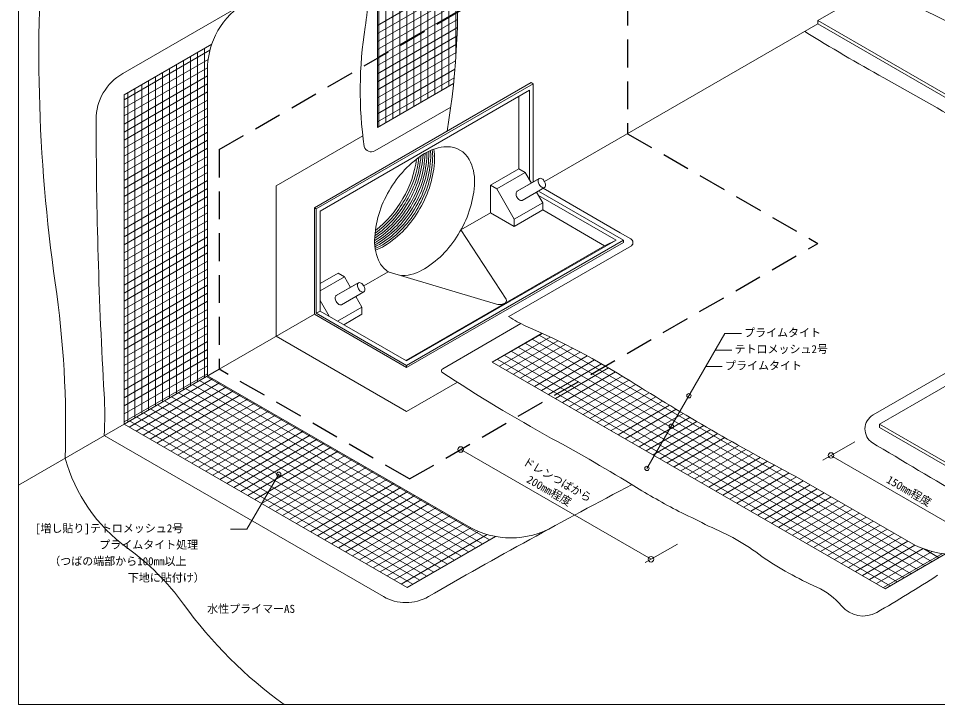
# Model space of a CAD drawing. Units: millimetres, scale not verified. Extents: x -690 to 690, y -477 to 478.
# Drawn here: x -690 to 147, y -477 to 148 of the extents above; entities that cross this region are included whole.
import ezdxf
from ezdxf.enums import TextEntityAlignment as Align

# ---------------------------------------------------------------- set-up
doc = ezdxf.new("R2010")
doc.units = ezdxf.units.MM
doc.header["$LTSCALE"] = 2
doc.linetypes.add('USER1', pattern=[19.05, 12.7, -6.35])
for name, color, linetype, lineweight in [('0-0_0', 7, 'Continuous', 18), ('0-1_HATCH', 9, 'Continuous', 18), ('0-2_KUTAI', 3, 'Continuous', 18), ('0-3_BOUSUI', 1, 'Continuous', 18), ('0-4_MOJI', 7, 'Continuous', 18), ('0-5_sunpo', 7, 'Continuous', 18), ('0-6_WAKU', 7, 'Continuous', 18), ('0-9_KANAMONO', 4, 'Continuous', 18)]:
    doc.layers.add(name, color=color, linetype=linetype, lineweight=lineweight)
doc.layers.add('0-7_bousui2', color=7, linetype='USER1')
doc.styles.add('ＭＳ ゴシック', font='')
doc.styles.get('ＭＳ ゴシック').set_extended_font_data('MS Gothic')

msp = doc.modelspace()

# ---------------------------------------------------------------- linework, layer by layer
at = {"layer": '0-0_0'}
for p, q in [((-363.295, 48.16), (-363.295, 417.519)), ((-514.024, 124.136), (-593.902, 78.019)), ((-363.295, 48.16), (-294.045, 88.142)), ((-258.751, -165.481), (-213.421, -139.31)), ((98.918, -371.981), (-258.751, -165.481)), ((-255.886, -324.328), (-336.26, -370.731)), ((98.918, -371.981), (153.815, -340.287))]:
    msp.add_line(p, q, dxfattribs=at)
msp.add_lwpolyline([(-593.902, 78.019), (-593.902, -221.981), (-336.26, -370.731)], dxfattribs=at)
at = {"layer": '0-1_HATCH'}
for p, q in [((-361.928, 48.949), (-361.928, 417.519)), ((-355.578, 52.615), (-355.578, 417.519)), ((-349.228, 56.282), (-349.228, 417.519)), ((-342.878, 59.948), (-342.878, 417.519)), ((-336.528, 63.614), (-336.528, 417.519)), ((-330.178, 67.28), (-330.178, 417.519)), ((-323.828, 70.946), (-323.828, 417.519)), ((-317.478, 74.612), (-317.478, 417.519)), ((-311.128, 78.279), (-311.128, 417.519)), ((-304.778, 81.945), (-304.778, 417.519)), ((-298.428, 85.611), (-298.428, 417.519)), ((-292.078, 110.622), (-292.078, 218.049)), ((-363.295, 141.15), (-290.394, 183.24)), ((-363.295, 133.818), (-290.243, 175.995)), ((-363.295, 126.486), (-290.162, 168.709)), ((-363.295, 119.153), (-290.154, 161.382)), ((-363.295, 111.821), (-290.217, 154.013)), ((-363.295, 104.489), (-290.355, 146.601)), ((-363.295, 97.156), (-290.569, 139.145)), ((-363.295, 89.824), (-290.859, 131.645)), ((-593.902, 73.319), (-515.735, 118.449)), ((-520.678, -179.705), (-520.678, 120.295)), ((-514.328, 123.242), (-514.328, 123.961)), ((-363.295, 82.492), (-291.228, 124.1)), ((-593.902, 65.987), (-517.334, 110.194)), ((-539.728, -190.704), (-539.728, 109.296)), ((-533.378, -187.038), (-533.378, 112.962)), ((-527.028, -183.371), (-527.028, 116.629)), ((-363.295, 75.159), (-291.677, 116.508)), ((-363.295, 67.827), (-292.207, 108.87)), ((-593.902, 58.654), (-517.933, 102.515)), ((-552.428, -198.036), (-552.428, 101.964)), ((-546.078, -194.37), (-546.078, 105.63)), ((-363.295, 60.495), (-292.82, 101.183)), ((-593.902, 51.322), (-517.953, 95.172)), ((-565.128, -205.368), (-565.128, 94.632)), ((-558.778, -201.702), (-558.778, 98.298)), ((-363.295, 53.162), (-293.519, 93.448)), ((-593.902, 43.99), (-517.953, 87.839)), ((-577.828, -212.701), (-577.828, 87.299)), ((-571.478, -209.035), (-571.478, 90.965)), ((-593.902, 36.657), (-517.953, 80.507)), ((-590.528, -220.033), (-590.528, 79.967)), ((-584.178, -216.367), (-584.178, 83.633)), ((-593.902, 29.325), (-517.953, 73.174)), ((-593.902, 21.993), (-517.953, 65.842)), ((-593.902, 14.66), (-517.953, 58.51)), ((-593.902, 7.328), (-517.953, 51.177)), ((-593.902, -0.005), (-517.953, 43.845)), ((-593.902, -7.337), (-517.953, 36.513)), ((-593.902, -14.669), (-517.953, 29.18)), ((-593.902, -22.002), (-517.953, 21.848)), ((-593.902, -29.334), (-517.953, 14.516)), ((-593.902, -36.666), (-517.953, 7.183)), ((-593.902, -43.999), (-517.953, -0.149)), ((-593.902, -51.331), (-517.953, -7.481)), ((-593.902, -58.663), (-517.953, -14.814)), ((-593.902, -65.996), (-517.953, -22.146)), ((-593.902, -73.328), (-517.953, -29.478)), ((-593.902, -80.66), (-517.953, -36.811)), ((-593.902, -87.993), (-517.953, -44.143)), ((-593.902, -95.325), (-517.953, -51.475)), ((-593.902, -102.657), (-517.953, -58.808)), ((-593.902, -109.99), (-517.953, -66.14)), ((-593.902, -117.322), (-517.953, -73.472)), ((-593.902, -124.654), (-517.953, -80.805)), ((-593.902, -131.987), (-517.953, -88.137)), ((-593.902, -139.319), (-517.953, -95.47)), ((-593.902, -146.652), (-517.953, -102.802)), ((-593.902, -153.984), (-517.953, -110.134)), ((-593.902, -161.316), (-517.953, -117.467)), ((-593.902, -168.649), (-517.953, -124.799)), ((-593.902, -175.981), (-517.953, -132.131)), ((-593.902, -183.313), (-517.953, -139.464)), ((-258.484, -165.635), (-213.124, -139.447)), ((141.523, -347.383), (-216.145, -140.883)), ((-593.902, -190.646), (-517.953, -146.796)), ((-252.134, -169.302), (-206.094, -142.721)), ((-245.784, -172.968), (-199.156, -146.048)), ((-239.434, -176.634), (-192.308, -149.426)), ((128.823, -354.715), (-228.845, -148.215)), ((135.173, -351.049), (-222.495, -144.549)), ((-593.902, -197.978), (-517.953, -154.128)), ((116.123, -362.048), (-241.545, -155.548)), ((122.473, -358.382), (-235.195, -151.882)), ((-233.084, -180.3), (-185.547, -152.855)), ((-226.734, -183.966), (-178.872, -156.333)), ((-593.902, -205.31), (-517.953, -161.461)), ((103.423, -369.38), (-254.245, -162.88)), ((109.773, -365.714), (-247.895, -159.214)), ((-220.384, -187.632), (-172.28, -159.86)), ((-214.034, -191.299), (-165.771, -163.435)), ((-207.684, -194.965), (-159.343, -167.055)), ((-593.902, -212.643), (-517.953, -168.793)), ((-201.334, -198.631), (-152.993, -170.722)), ((-194.984, -202.297), (-146.722, -174.433)), ((-593.902, -219.975), (-517.953, -176.125)), ((-589.29, -224.644), (-513.34, -180.795)), ((-267.648, -331.118), (-525.291, -182.368)), ((-261.298, -327.452), (-518.941, -178.702)), ((-188.634, -205.963), (-140.526, -178.189)), ((-182.284, -209.63), (-134.405, -181.987)), ((-582.94, -228.31), (-506.99, -184.461)), ((-576.59, -231.977), (-500.64, -188.127)), ((-570.24, -235.643), (-494.29, -191.793)), ((-280.348, -338.451), (-537.991, -189.701)), ((-273.998, -334.784), (-531.641, -186.034)), ((-175.934, -213.296), (-128.326, -185.81)), ((-169.584, -216.962), (-122.226, -189.62)), ((-563.89, -239.309), (-487.94, -195.459)), ((-557.54, -242.975), (-481.59, -199.126)), ((-299.398, -349.449), (-557.041, -200.699)), ((-293.048, -345.783), (-550.691, -197.033)), ((-286.698, -342.117), (-544.341, -193.367)), ((-163.234, -220.628), (-116.103, -193.417)), ((-156.884, -224.294), (-109.957, -197.201)), ((-312.098, -356.781), (-569.741, -208.031)), ((-305.748, -353.115), (-563.391, -204.365)), ((-551.19, -246.641), (-475.24, -202.792)), ((-544.84, -250.308), (-468.89, -206.458)), ((-150.534, -227.96), (-103.787, -200.971)), ((-144.184, -231.627), (-97.595, -204.729)), ((-137.834, -235.293), (-91.379, -208.472)), ((-324.798, -364.114), (-582.441, -215.364)), ((-318.448, -360.448), (-576.091, -211.698)), ((-538.49, -253.974), (-462.54, -210.124)), ((-532.14, -257.64), (-456.19, -213.79)), ((-525.79, -261.306), (-449.84, -217.456)), ((-131.484, -238.959), (-85.14, -212.202)), ((-125.134, -242.625), (-78.877, -215.919)), ((-331.148, -367.78), (-588.791, -219.03)), ((-519.44, -264.972), (-443.49, -221.123)), ((-513.09, -268.638), (-437.14, -224.789)), ((-118.784, -246.291), (-72.59, -219.621)), ((-112.434, -249.957), (-66.279, -223.31)), ((-506.74, -272.305), (-430.79, -228.455)), ((-500.39, -275.971), (-424.44, -232.121)), ((-106.084, -253.624), (-59.944, -226.985)), ((-99.734, -257.29), (-53.586, -230.646)), ((-494.04, -279.637), (-418.09, -235.787)), ((-487.69, -283.303), (-411.74, -239.453)), ((-93.384, -260.956), (-47.203, -234.293)), ((-87.034, -264.622), (-40.795, -237.926)), ((-80.684, -268.288), (-34.363, -241.545)), ((-481.34, -286.969), (-405.39, -243.12)), ((-474.99, -290.635), (-399.04, -246.786)), ((-468.64, -294.302), (-392.69, -250.452)), ((-74.334, -271.954), (-27.906, -245.15)), ((-67.984, -275.621), (-21.424, -248.74)), ((-462.29, -297.968), (-386.34, -254.118)), ((-455.94, -301.634), (-379.99, -257.784)), ((-61.634, -279.287), (-14.918, -252.315)), ((-55.284, -282.953), (-8.386, -255.877)), ((-449.59, -305.3), (-373.64, -261.451)), ((-443.24, -308.966), (-367.29, -265.117)), ((-48.934, -286.619), (-1.829, -259.423)), ((-42.584, -290.285), (4.754, -262.955)), ((-36.234, -293.952), (11.362, -266.472)), ((-436.89, -312.632), (-360.94, -268.783)), ((-430.54, -316.299), (-354.59, -272.449)), ((-29.884, -297.618), (17.945, -270.004)), ((-23.534, -301.284), (24.295, -273.67)), ((-424.19, -319.965), (-348.24, -276.115)), ((-417.84, -323.631), (-341.89, -279.781)), ((-411.49, -327.297), (-335.54, -283.448)), ((-17.184, -304.95), (30.645, -277.336)), ((-10.834, -308.616), (36.995, -281.002)), ((-405.14, -330.963), (-329.19, -287.114)), ((-398.79, -334.63), (-322.84, -290.78)), ((-4.484, -312.282), (43.345, -284.668)), ((1.866, -315.949), (49.695, -288.335)), ((8.216, -319.615), (56.045, -292.001)), ((-392.44, -338.296), (-316.49, -294.446)), ((-386.09, -341.962), (-310.14, -298.112)), ((14.566, -323.281), (62.395, -295.667)), ((20.916, -326.947), (68.745, -299.333)), ((-379.74, -345.628), (-303.79, -301.778)), ((-373.39, -349.294), (-297.44, -305.445)), ((-367.04, -352.96), (-291.09, -309.111)), ((27.266, -330.613), (75.095, -302.999)), ((33.616, -334.279), (81.445, -306.666)), ((-360.69, -356.627), (-284.74, -312.777)), ((-354.34, -360.293), (-278.354, -316.422)), ((39.966, -337.946), (87.795, -310.332)), ((46.316, -341.612), (94.145, -313.998)), ((52.666, -345.278), (100.495, -317.664)), ((-347.99, -363.959), (-271.382, -319.729)), ((-341.64, -367.625), (-263.498, -322.51)), ((59.016, -348.944), (106.845, -321.33)), ((65.366, -352.61), (113.195, -324.996)), ((71.716, -356.277), (119.545, -328.663)), ((78.066, -359.943), (125.895, -332.329)), ((84.416, -363.609), (133.254, -335.412)), ((90.766, -367.275), (141.525, -337.969)), ((97.116, -370.941), (150.898, -339.89)), ((147.873, -343.717), (133.871, -335.632))]:
    msp.add_line(p, q, dxfattribs=at)
at = {"layer": '0-2_KUTAI'}
for p, q in [((-507.3, -171.981), (-593.902, -221.981)), ((-593.902, -221.981), (-690.031, -277.481))]:
    msp.add_line(p, q, dxfattribs=at)
at = {"layer": '0-3_BOUSUI'}
for p, q in [((37.43, 145.519), (191.442, 234.437)), ((-379.087, 222.042), (-595.037, 97.364)), ((-211.235, -1.048), (37.43, 142.519)), ((37.43, 142.519), (381.242, -55.981)), ((-517.953, -178.132), (-517.953, 100.835)), ((-296.566, 66.686), (-365.733, 26.752)), ((-142.44, -47.633), (-212.405, -7.239)), ((-142.44, -47.633), (-132.799, -53.199)), ((93.505, -222.107), (383.84, -54.481)), ((-243.854, -124.108), (-132.08, -59.516)), ((-303.896, -171.546), (-232.778, -130.486)), ((-517.953, -178.132), (-280.431, -315.265)), ((535.827, -477.481), (93.505, -222.107)), ((-611.977, -232.417), (-357.858, -379.132)), ((16.843, -269.367), (126.464, -332.657))]:
    msp.add_line(p, q, dxfattribs=at)
for points in [[(37.43, 142.519), (37.43, 145.519), (383.84, -54.481)], [(-376.584, 40.488), (-455.338, -4.981), (-455.338, -141.981), (-336.693, -210.481), (-290.54, -183.835)], [(87.731, -213.588), (165.833, -168.495), (244.742, -122.937), (297.155, -92.677), (349.393, -62.517)], [(530.63, -477.481), (93.505, -225.107), (93.505, -222.107)]]:
    msp.add_lwpolyline(points, dxfattribs=at)
for centre, radius, start, end in [((800.956, 116.14), 1472.396, 174.72856, 188.18405), ((-1033.259, 164.14), 743.111, 350.7605, 3.78396), ((-531.847, 166.406), 159.677, 350.29513, 10.83954), ((-523.129, -1205.654), 1511.202, 53.63938, 66.07541), ((-446.88, 100.835), 71.073, 120, 180), ((-13.371, 82.204), 365.601, 170.98528, 188.09741), ((796.054, 1362.622), 1448.737, 237.87409, 241.17554), ((-570.803, 55.389), 48.468, 120, 180), ((-727.182, -1421.187), 1724.572, 58.46799, 61.42944), ((3660.017, 55.389), 4279.288, 180, 183.34586), ((-368.81, 32.902), 6.877, 198.62213, 296.57942), ((-134.516, -56.594), 3.804, 309.82101, 63.16338), ((-1574.448, -225.486), 927.448, 358.30798, 8.18405), ((-169.126, -7.144), 138.798, 237.4253, 244.85392), ((-490.614, -746.596), 667.586, 57.64111, 66.84492), ((-302.845, -173.51), 2.227, 118.14888, 214.51807), ((535.896, 1107.475), 1533.208, 236.75318, 241.11319), ((1053.07, 1698.81), 2224.295, 237.76639, 242.23361), ((-935.338, -213.39), 323.92, 356.63263, 3.36737), ((95.309, -226.45), 14.928, 120.50738, 237.24594), ((-1029.528, -1749.534), 1724.572, 58.46799, 61.42944), ((4139.889, 6481.152), 7847.581, 238.89916, 240.36269), ((-503.33, -213.906), 149.249, 195.13338, 234.06554), ((2293.145, -4899.931), 5220.169, 117.67499, 120), ((210.037, 270.719), 645.648, 238.46799, 242.68694), ((-210.823, -584.585), 307.971, 61.11668, 66.13429), ((-241.741, -248.251), 77.38, 240, 300), ((-138.206, -505.687), 205.397, 52.57499, 68.24097), ((164.925, -247.618), 93.332, 245.66412, 290.63441), ((-725.699, -520.707), 229.663, 35.93446, 54.06554), ((163.841, -83.924), 313.538, 235.58149, 246.05276), ((-457.193, 568.2), 1107.013, 299.6917, 303.04796), ((11.614, -426.681), 61.503, 39.48449, 66.05276), ((-337.398, -343.695), 40.919, 240, 300), ((-207.067, -144.805), 410.869, 215.93446, 234.06554), ((78.612, -371.482), 25.306, 219.48449, 299.6917)]:
    msp.add_arc(centre, radius, start, end, dxfattribs=at)
at = {"layer": '0-4_MOJI'}
for p, q in [((-117.998, -262.338), (-47.114, -139.565)), ((-32.114, -139.565), (-47.114, -139.565)), ((-40.775, -154.565), (-55.775, -154.565)), ((-49.435, -169.565), (-64.435, -169.565)), ((-453.078, -267.65), (-481.995, -317.738)), ((-496.995, -317.738), (-481.995, -317.738))]:
    msp.add_line(p, q, dxfattribs=at)
for centre in [(-79.774, -196.132), (-95.819, -223.924), (-453.078, -267.65), (-117.998, -262.338)]:
    msp.add_circle(centre, 2, dxfattribs=at)
at = {"layer": '0-5_sunpo'}
for p, q in [((71.145, -238.016), (41.903, -254.899)), ((-114.32, -345.094), (-287.525, -245.094)), ((49.442, -250.546), (179.346, -325.546)), ((-90.247, -331.196), (-119.489, -348.079))]:
    msp.add_line(p, q, dxfattribs=at)
for centre in [(-287.525, -245.094), (49.442, -250.546), (-114.32, -345.094)]:
    msp.add_circle(centre, 2.5, dxfattribs=at)
at = {"layer": '0-6_WAKU'}
msp.add_lwpolyline([(-690.031, -477.481), (689.969, -477.481), (689.969, 477.519), (-690.031, 477.519)], close=True, dxfattribs=at)
at = {"layer": '0-7_bousui2'}
for p, q in [((-507.3, 28.019), (-135.775, 242.519)), ((-507.3, 28.019), (-507.3, -171.981)), ((-334.095, -271.981), (37.43, -57.481)), ((-334.095, -271.981), (-507.3, -171.981))]:
    msp.add_line(p, q, dxfattribs=at)
msp.add_lwpolyline([(-135.775, 242.519), (-135.775, 42.519), (37.43, -57.481)], dxfattribs=at)
at = {"layer": '0-9_KANAMONO'}
for p, q in [((-420.697, -24.981), (-223.243, 89.019)), ((-418.965, -25.981), (-221.511, 88.019)), ((-223.243, 89.019), (-221.511, 88.019)), ((-221.511, -1.503), (-221.511, 88.019)), ((-415.501, -27.981), (-224.976, 82.019)), ((-234.502, 10.5), (-234.502, 76.519)), ((-224.976, 0.616), (-224.976, 82.019)), ((-260.483, -4.5), (-234.502, 10.5)), ((-228.773, 7.193), (-234.502, 10.5)), ((-254.754, -7.807), (-228.773, 7.193)), ((-215.987, 1.686), (-236.182, -9.973)), ((-236.182, -9.973), (-217.811, 0.633)), ((-228.773, 7.193), (-223.192, -2.473)), ((-254.754, -7.807), (-260.483, -4.5)), ((-260.483, -4.5), (-260.483, -29.481)), ((-254.754, -7.807), (-238.832, -35.384)), ((-211.227, -6.558), (-231.422, -18.218)), ((-218.432, -10.718), (-212.851, -20.384)), ((-139.239, -54.481), (-216.736, -9.739)), ((-146.167, -54.481), (-216.664, -13.78)), ((-420.697, -24.981), (-420.697, -121.981)), ((-238.832, -35.384), (-212.851, -20.384)), ((-212.851, -20.384), (-212.851, -26.981)), ((-260.483, -29.481), (-287.257, -44.939)), ((-238.832, -41.981), (-260.483, -29.481)), ((-238.832, -41.981), (-212.851, -26.981)), ((-156.56, -59.481), (-212.851, -26.981)), ((-238.832, -35.384), (-238.832, -41.981)), ((-287.257, -44.939), (-246.136, -108.205)), ((-336.693, -164.481), (-146.167, -54.481)), ((-336.693, -170.481), (-139.239, -56.481)), ((-139.239, -54.481), (-139.239, -56.481)), ((-353.488, -83.178), (-375.772, -96.062)), ((-353.488, -83.178), (-255.058, -112.758)), ((-415.501, -94), (-399.047, -84.5)), ((-415.501, -100.615), (-393.318, -87.807)), ((-393.318, -87.807), (-399.047, -84.5)), ((-393.318, -87.807), (-387.737, -97.473)), ((-380.532, -93.314), (-400.727, -104.973)), ((-400.727, -104.973), (-382.356, -94.367)), ((-375.772, -101.558), (-395.967, -113.218)), ((-382.977, -105.718), (-377.396, -115.384)), ((-415.501, -109.384), (-407.19, -123.78)), ((-399.564, -128.183), (-377.396, -115.384)), ((-377.396, -115.384), (-377.396, -121.981)), ((-507.3, -171.981), (-420.697, -121.981)), ((-336.693, -170.481), (-420.697, -121.981)), ((-418.965, -120.981), (-415.501, -118.981)), ((-336.693, -168.481), (-418.965, -120.981)), ((-393.85, -131.481), (-377.396, -121.981))]:
    msp.add_line(p, q, dxfattribs=at)
for points in [[(-418.965, -120.981), (-418.965, -25.981), (-420.697, -24.981)], [(-336.693, -164.481), (-415.501, -118.981), (-415.501, -27.981)], [(-337.559, -163.981), (-156.56, -59.481), (-146.167, -54.481)], [(-336.693, -170.481), (-336.693, -168.481), (-139.239, -54.481)]]:
    msp.add_lwpolyline(points, dxfattribs=at)
for centre, radius, start, end in [((-298.691, -10.323), 40.972, 91.91454, 121.98397), ((-358.922, 24.657), 40.721, 357.92118, 1.46612), ((-357.19, 23.657), 40.721, 357.92118, 4.06281), ((-355.458, 22.657), 40.721, 357.92118, 6.49663), ((-353.726, 21.657), 40.721, 357.92118, 8.79861), ((-351.994, 20.657), 40.721, 357.92118, 10.99134), ((-299.51, 8.1), 22.533, 28.6015, 91.3985), ((-269.813, -55.681), 94.742, 122.26739, 150.83366), ((-421.556, 31.928), 94.742, 329.16634, 352.37533), ((-419.824, 30.928), 94.742, 329.16634, 353.91398), ((-418.092, 29.928), 94.742, 329.16634, 355.36461), ((-416.36, 28.928), 94.742, 329.16634, 356.74157), ((-414.628, 27.928), 94.742, 329.16634, 357.73261), ((-412.896, 26.928), 94.742, 329.16634, 357.73261), ((-411.164, 25.928), 94.742, 329.16634, 357.73261), ((-409.432, 24.928), 94.742, 329.16634, 357.73261), ((-407.7, 23.928), 94.742, 329.16634, 357.73261), ((-405.968, 22.928), 94.742, 329.16634, 357.73261), ((-360.654, 25.657), 40.721, 357.92118, 358.66192), ((-315.621, -0.343), 40.721, 357.92118, 28.18032), ((-213.89, -0.4), 3.085, 152.17361, 181.7249), ((-215.153, 0.242), 1.668, 88.6015, 151.3985), ((-215.235, -1.19), 3.101, 58.35455, 87.74695), ((-217.039, -4.118), 6.541, 43.4117, 58.35455), ((-217.59, -4.639), 7.3, 29.34462, 43.4117), ((-369.595, 1.928), 94.742, 329.16634, 357.73261), ((-209.936, -0.207), 7.043, 182.32833, 210.77272), ((-209.624, -0.233), 7.3, 209.34462, 223.4117), ((-210.176, -0.755), 6.541, 223.4117, 238.35455), ((-211.98, -3.682), 3.101, 238.35455, 267.74695), ((-212.061, -5.114), 1.668, 268.6015, 331.3985), ((-217.279, -4.666), 7.043, 2.32833, 30.77272), ((-213.325, -4.472), 3.085, 332.17361, 1.7249), ((-273.238, -57.461), 92.675, 148.84071, 178.05824), ((-421.385, 28.072), 92.675, 307.35886, 331.15929), ((-234.085, -12.06), 3.085, 152.17361, 181.7249), ((-230.131, -11.866), 7.043, 182.32833, 210.77272), ((-235.348, -11.418), 1.668, 120, 151.3985), ((-229.819, -11.893), 7.3, 209.34462, 223.4117), ((-416.189, 25.072), 92.675, 302.94405, 331.15929), ((-417.921, 26.072), 92.675, 304.33651, 331.15929), ((-419.653, 27.072), 92.675, 305.80328, 331.15929), ((-414.457, 24.072), 92.675, 301.94176, 331.15929), ((-412.725, 23.072), 92.675, 301.94176, 331.15929), ((-410.992, 22.072), 92.675, 301.94176, 331.15929), ((-409.26, 21.072), 92.675, 301.94176, 331.15929), ((-407.528, 20.072), 92.675, 301.94176, 331.15929), ((-230.371, -12.414), 6.541, 223.4117, 238.35455), ((-232.175, -15.342), 3.101, 238.35455, 267.74695), ((-232.256, -16.773), 1.668, 268.6015, 300), ((-405.796, 19.072), 92.675, 301.94176, 331.15929), ((-369.423, -1.928), 92.675, 301.94176, 331.15929), ((-324.912, -55.739), 40.972, 178.01603, 208.08546), ((-387.053, -20.067), 40.721, 301.33808, 302.07882), ((-385.32, -21.067), 40.721, 298.53388, 302.07882), ((-383.588, -22.067), 40.721, 295.93719, 302.07882), ((-381.856, -23.067), 40.721, 293.50337, 302.07882), ((-380.124, -24.067), 40.721, 291.20139, 302.07882), ((-378.392, -25.067), 40.721, 289.00866, 302.07882), ((-341.276, -64.241), 22.533, 208.6015, 237.18305), ((-342.019, -46.067), 40.721, 271.81968, 302.07882), ((-341.276, -64.241), 22.533, 269.3639, 271.3985), ((-378.434, -95.4), 3.085, 152.17361, 181.7249), ((-374.481, -95.207), 7.043, 182.32833, 210.77272), ((-379.698, -94.758), 1.668, 88.6015, 151.3985), ((-374.169, -95.233), 7.3, 209.34462, 223.4117), ((-379.779, -96.19), 3.101, 58.35455, 87.74695), ((-374.721, -95.755), 6.541, 223.4117, 238.35455), ((-381.584, -99.118), 6.541, 43.4117, 58.35455), ((-382.135, -99.639), 7.3, 29.34462, 43.4117), ((-381.824, -99.666), 7.043, 2.32833, 30.77272), ((-377.87, -99.472), 3.085, 332.17361, 1.7249), ((-398.629, -107.06), 3.085, 152.17361, 181.7249), ((-394.676, -106.866), 7.043, 182.32833, 210.77272), ((-399.893, -106.418), 1.668, 120, 151.3985), ((-376.525, -98.682), 3.101, 238.35455, 267.74695), ((-376.606, -100.114), 1.668, 268.6015, 331.3985), ((-249.571, -110.438), 4.097, 31.91454, 33.02248), ((-248.017, -109.446), 2.253, 328.6015, 31.3985), ((-394.364, -106.893), 7.3, 209.34462, 223.4117), ((-394.916, -107.414), 6.541, 223.4117, 238.35455), ((-396.72, -110.342), 3.101, 238.35455, 267.74695), ((-396.801, -111.773), 1.668, 268.6015, 300), ((-252.331, -103.685), 9.474, 253.27347, 270.83366), ((-252.006, -103.892), 9.268, 268.84071, 298.05824), ((-249.554, -108.473), 4.072, 297.92118, 328.18032)]:
    msp.add_arc(centre, radius, start, end, dxfattribs=at)

# ---------------------------------------------------------------- texts
at = {"layer": '0-4_MOJI', "style": 'ＭＳ ゴシック'}
for s, p in [('プライムタイト', (-29.614, -144.565)), ('テトロメッシュ2号', (-38.275, -159.565)), ('プライムタイト', (-46.935, -174.565)), ('[増し貼り]テトロメッシュ2号', (-674.927, -322.738)), ('プライムタイト処理', (-616.45, -337.738)), ('（つばの端部から100mm以上', (-661.932, -352.738)), ('下地に貼付け）', (-590.46, -367.738)), ('水性プライマーAS', (-518.295, -396.125))]:
    msp.add_text(s, height=7.331, dxfattribs=at).set_placement(p, align=Align.BOTTOM_LEFT)
at = {"layer": '0-5_sunpo', "style": 'ＭＳ ゴシック'}
for s, p in [('ドレンつばから', (-232.714, -260.103)), ('200mm程度', (-229.348, -276.418)), ('150mm程度', (98.151, -276.715))]:
    msp.add_text(s, height=7.331, rotation=330, dxfattribs=at).set_placement(p, align=Align.BOTTOM_LEFT)

doc.saveas('drawing.dxf')
